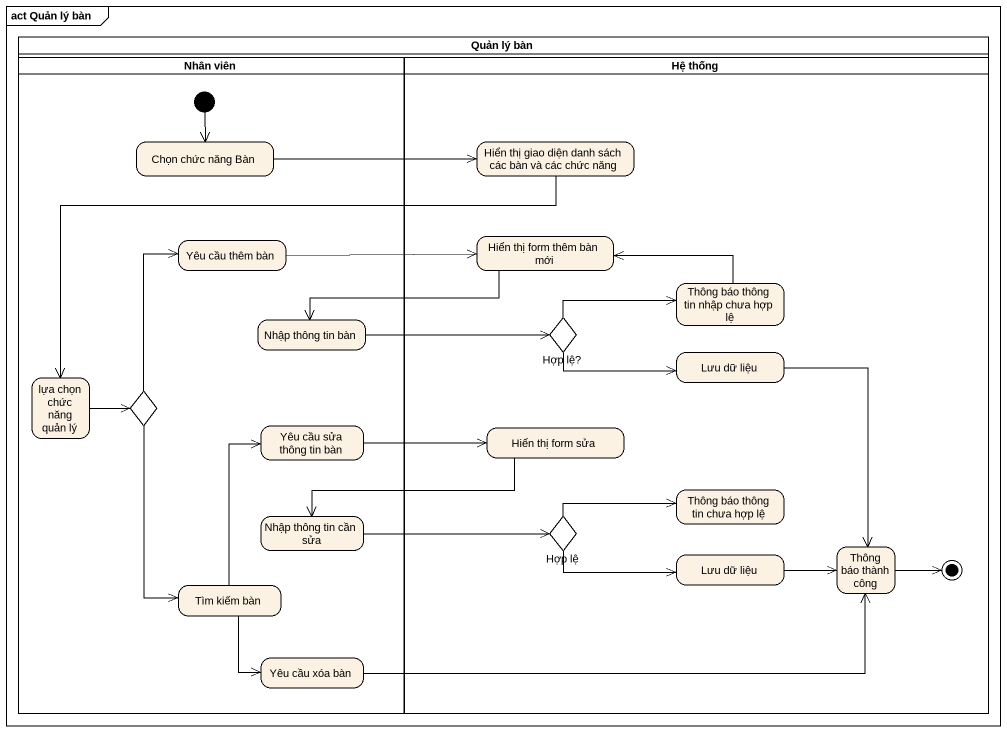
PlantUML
@startuml
mainframe act Quản lý bàn
hide empty description
state "Quản lý bàn" as Quản_lý_bàn <<partition>> {
  state "Nhân viên" as Nhân_viên <<partition>> {
    state "Chọn chức năng Bàn" as Chọn_chức_năng_Bàn
    state "Yêu cầu thêm bàn" as Yêu_cầu_thêm_bàn
    state "Nhập thông tin bàn" as Nhập_thông_tin_bàn
    state "lựa chọn chức năng quản lý" as lựa_chọn_chức_năng_quản_lý
    state choice1 <<choice>>
    state "Yêu cầu sửa thông tin bàn" as Yêu_cầu_sửa_thông_tin_bàn
    state "Nhập thông tin cần sửa" as Nhập_thông_tin_cần_sửa
    state "Tìm kiếm bàn" as Tìm_kiếm_bàn
    state "Yêu cầu xóa bàn" as Yêu_cầu_xóa_bàn
    [*] --> Chọn_chức_năng_Bàn
  }
  state "Hệ thống" as Hệ_thống <<partition>> {
    state "Hiển thị giao diện danh sách các bàn và các chức năng" as Hiển_thị_giao_diện_danh
    state "Hiển thị form thêm bàn mới" as Hiển_thị_form_thêm_bàn_mới
    state "Thông báo thông tin nhập chưa hợp lệ" as Thông_báo_thông_tin_nhập
    state "Hợp lệ?" as Hợp_lệ <<choice>>
    state "Lưu dữ liệu" as Lưu_dữ_liệu
    state "Hiển thị form sửa" as Hiển_thị_form_sửa
    state "Hợp lệ" as Hợp_lệ_2 <<choice>>
    state "Thông báo thông tin chưa hợp lệ" as Thông_báo_thông_tin_chưa
    state "Lưu dữ liệu" as Lưu_dữ_liệu_2
    state "Thông báo thành công" as Thông_báo_thành_công
    Thông_báo_thành_công -right-> [*]
  }
}
Chọn_chức_năng_Bàn -right-> Hiển_thị_giao_diện_danh
Hiển_thị_giao_diện_danh -left-> lựa_chọn_chức_năng_quản_lý
Yêu_cầu_thêm_bàn -right-> Hiển_thị_form_thêm_bàn_mới
Hiển_thị_form_thêm_bàn_mới -left-> Nhập_thông_tin_bàn
Thông_báo_thông_tin_nhập -left-> Hiển_thị_form_thêm_bàn_mới
Nhập_thông_tin_bàn -right-> Hợp_lệ
Hợp_lệ -right-> Thông_báo_thông_tin_nhập
Hợp_lệ -right-> Lưu_dữ_liệu
lựa_chọn_chức_năng_quản_lý -right-> choice1
Lưu_dữ_liệu --> Thông_báo_thành_công
choice1 -up-> Yêu_cầu_thêm_bàn
choice1 --> Tìm_kiếm_bàn
Yêu_cầu_sửa_thông_tin_bàn -right-> Hiển_thị_form_sửa
Hiển_thị_form_sửa -left-> Nhập_thông_tin_cần_sửa
Nhập_thông_tin_cần_sửa -right-> Hợp_lệ_2
Hợp_lệ_2 -right-> Thông_báo_thông_tin_chưa
Hợp_lệ_2 -right-> Lưu_dữ_liệu_2
Lưu_dữ_liệu_2 -right-> Thông_báo_thành_công
Tìm_kiếm_bàn -up-> Yêu_cầu_sửa_thông_tin_bàn
Tìm_kiếm_bàn --> Yêu_cầu_xóa_bàn
Yêu_cầu_xóa_bàn -right-> Thông_báo_thành_công
@enduml
